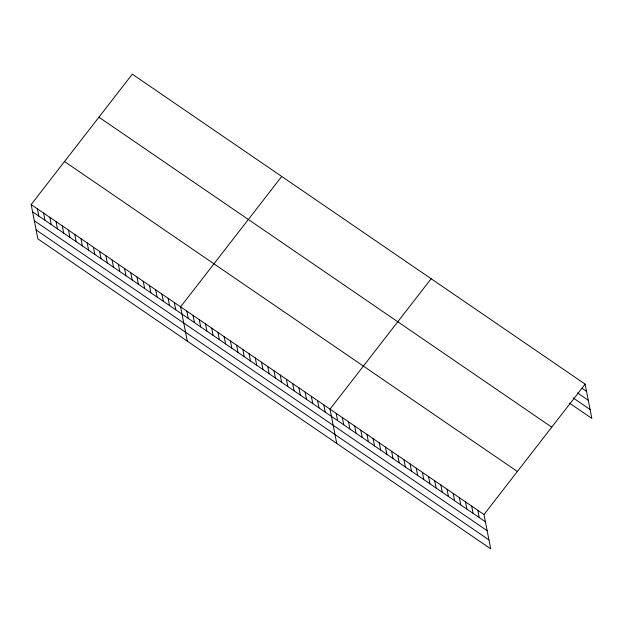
<?xml version="1.0" encoding="UTF-8"?>
<svg xmlns="http://www.w3.org/2000/svg" width="623" height="623" viewBox="0 0 623 623"><rect width="100%" height="100%" fill="white"/><g stroke="black" fill="none" stroke-linecap="round" stroke-linejoin="round"><path stroke-width="0.93" d="M281.728 176.457L180.584 306.851L187.313 341.155M431.155 278.746L330.011 409.14L336.747 443.444M585.122 384.134L483.978 514.528L490.706 548.832L37.878 238.866L31.15 204.562L132.294 74.168L585.122 384.134L591.85 418.438L569.523 403.159M581.921 388.222L586.539 391.384M577.513 392.934L588.291 400.309M573.16 397.918L590.098 409.513M98.917 117.194L551.744 427.16M64.527 161.528L517.355 471.494M31.15 204.562L483.978 514.528M32.575 211.812L485.395 521.778M34.327 220.737L487.147 530.703M36.126 229.942L488.954 539.907M477.818 510.307L479.243 517.557M471.658 506.094L473.083 513.344M465.498 501.881L466.923 509.131M459.338 497.66L460.763 504.91M453.186 493.447L454.603 500.697M447.026 489.234L448.443 496.484M440.866 485.013L442.291 492.263M434.706 480.8L436.131 488.05M428.546 476.587L429.971 483.837M422.394 472.366L423.811 479.617M416.234 468.153L417.651 475.404M410.074 463.94L411.499 471.19M403.914 459.719L405.339 466.97M397.754 455.506L399.179 462.757M391.602 451.293L393.02 458.544M385.442 447.073L386.86 454.331M379.282 442.86L380.708 450.11M373.122 438.647L374.548 445.897M366.963 434.433L368.388 441.684M360.81 430.213L362.228 437.463M354.651 426L356.068 433.25M348.491 421.787L349.916 429.037M342.331 417.566L343.756 424.816M336.171 413.353L337.596 420.603M323.789 404.872L325.214 412.122M317.559 400.612L318.984 407.863M311.336 396.353L312.762 403.603M305.106 392.085L306.532 399.343M298.884 387.825L300.302 395.075M292.654 383.566L294.079 390.816M286.432 379.306L287.849 386.556M280.202 375.038L281.627 382.288M273.98 370.778L275.397 378.029M267.75 366.519L269.175 373.769M261.528 362.251L262.945 369.501M255.298 357.991L256.723 365.242M249.075 353.732L250.493 360.982M242.845 349.472L244.271 356.722M236.623 345.204L238.041 352.454M230.393 340.945L231.818 348.195M224.163 336.685L225.588 343.935M217.941 332.417L219.366 339.667M211.711 328.157L213.136 335.408M205.489 323.898L206.914 331.148M199.259 319.638L200.684 326.888M193.037 315.37L194.454 322.621M186.807 311.111L188.232 318.361M174.354 302.583L175.779 309.833M168.132 298.324L169.549 305.574M161.902 294.064L163.327 301.314M155.68 289.804L157.097 297.054M149.45 285.536L150.875 292.787M143.228 281.277L144.645 288.527M136.998 277.017L138.423 284.267M130.768 272.749L132.193 280M124.545 268.49L125.971 275.74M118.315 264.23L119.741 271.48M112.093 259.962L113.518 267.22M105.863 255.703L107.288 262.953M99.641 251.443L101.058 258.693M93.411 247.183L94.836 254.433M87.189 242.915L88.606 250.166M80.959 238.656L82.384 245.906M74.737 234.396L76.154 241.646M68.507 230.128L69.932 237.379M62.284 225.869L63.702 233.119M56.054 221.609L57.48 228.859M49.832 217.349L51.25 224.599M43.602 213.082L45.027 220.332M37.38 208.822L38.797 216.072"/></g></svg>
